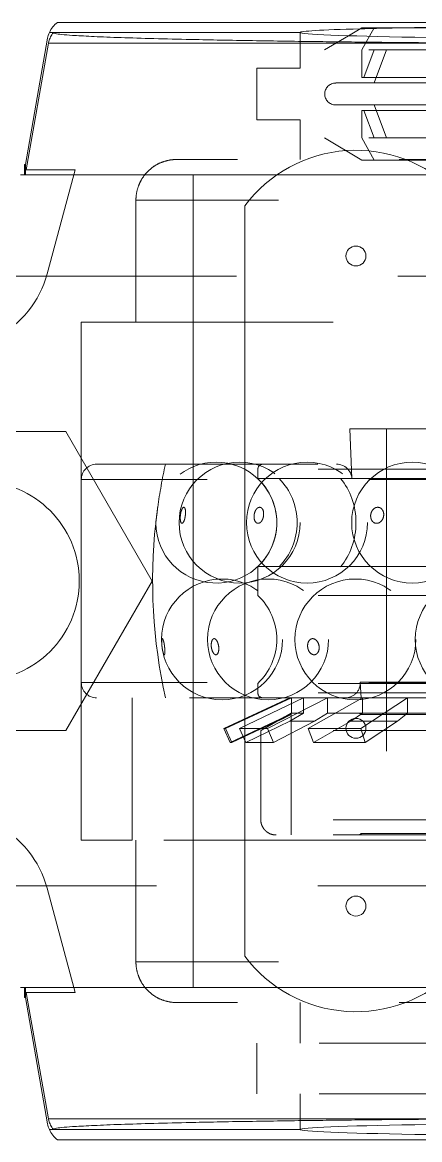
# Model space of a CAD drawing. Header units: millimetres. Extents: x -654804 to -654016, y 0 to 722.
# Drawn here: x -654540.8 to -654501.7, y 204.4 to 314.4 of the extents above; entities that cross this region are included whole.
import ezdxf

# ---------------------------------------------------------------- set-up
doc = ezdxf.new("R2010")
doc.units = ezdxf.units.MM
doc.linetypes.add('HIDDEN', pattern=[9.525, 6.35, -3.175])
for name, color, linetype, lineweight in [('Estreito visível (ISO)', 7, 'Continuous', 9), ('OCULTO', 3, 'HIDDEN', 5), ('Visível (ISO)', 7, 'Continuous', 9)]:
    doc.layers.add(name, color=color, linetype=linetype, lineweight=lineweight)

msp = doc.modelspace()

# ---------------------------------------------------------------- linework, layer by layer
at = {"layer": 'Estreito visível (ISO)'}
for p, q in [((-654491.15, 312.31), (-654538.19, 312.31)), ((-654491.15, 206.44), (-654538.19, 206.44))]:
    msp.add_line(p, q, dxfattribs=at)
at = {"layer": 'OCULTO', "ltscale": 5}
for p, q in [((-654506.19, 313.82), (-654507.4, 311.66)), ((-654513.47, 313.37), (-654513.47, 311.66)), ((-654513.47, 311.66), (-654513.47, 313.37)), ((-654508.7, 313.05), (-654511.05, 311.66)), ((-654513.47, 311.66), (-654513.47, 309.87)), ((-654513.47, 309.87), (-654513.47, 311.66)), ((-654474.97, 311.66), (-654513.47, 311.66)), ((-654513.47, 311.66), (-654513.47, 311.66)), ((-654507.4, 308.95), (-654507.4, 311.66)), ((-654506.19, 311.66), (-654507.2, 308.95)), ((-654504.97, 311.66), (-654506.19, 308.41)), ((-654517.72, 309.87), (-654517.72, 304.87)), ((-654517.72, 309.87), (-654513.47, 309.87)), ((-654517.72, 304.87), (-654517.72, 309.87)), ((-654439.99, 308.41), (-654509.96, 308.41)), ((-654442.55, 308.95), (-654507.4, 308.95)), ((-654439.99, 306.24), (-654509.96, 306.24)), ((-654504.97, 302.99), (-654506.19, 306.24)), ((-654517.72, 304.87), (-654517.72, 304.77)), ((-654517.72, 304.77), (-654517.72, 304.87)), ((-654513.47, 304.77), (-654517.72, 304.77)), ((-654513.47, 304.77), (-654513.47, 302.99)), ((-654513.47, 302.99), (-654513.47, 304.77)), ((-654442.55, 305.7), (-654507.4, 305.7)), ((-654507.4, 302.99), (-654507.4, 305.7)), ((-654506.19, 302.99), (-654507.2, 305.7)), ((-654474.97, 302.99), (-654513.47, 302.99)), ((-654513.47, 300.87), (-654513.47, 302.99)), ((-654513.47, 302.99), (-654513.47, 300.87)), ((-654513.47, 302.99), (-654513.47, 302.99)), ((-654507.4, 300.82), (-654511.05, 302.99)), ((-654506.19, 300.82), (-654507.4, 302.99)), ((-654540.47, 300.37), (-654540.47, 299.37)), ((-654424.35, 300.87), (-654525.6, 300.87)), ((-654442.55, 300.82), (-654507.4, 300.82)), ((-654540.47, 299.37), (-654540.57, 299.37)), ((-654540.47, 299.37), (-654535.72, 299.37)), ((-654515.7, 299.37), (-654500.43, 299.37)), ((-654529.6, 296.87), (-654529.6, 284.87)), ((-654420.35, 296.87), (-654529.6, 296.87)), ((-654551.47, 289.37), (-654479.97, 289.37)), ((-654534.97, 284.87), (-654534.97, 269.37)), ((-654414.97, 284.87), (-654534.97, 284.87)), ((-654508.58, 274.37), (-654475.56, 274.37)), ((-654508.37, 269.46), (-654508.58, 274.37)), ((-654504.97, 274.37), (-654504.97, 234.37)), ((-654416.47, 270.87), (-654533.47, 270.87)), ((-654432.32, 270.37), (-654517.62, 270.37)), ((-654517.62, 269.46), (-654517.62, 270.37)), ((-654474.97, 269.37), (-654534.97, 269.37)), ((-654534.97, 269.37), (-654534.97, 249.37)), ((-654534.97, 249.37), (-654534.97, 269.37)), ((-654534.97, 269.37), (-654534.97, 269.37)), ((-654515.54, 269.46), (-654517.62, 269.46)), ((-654509.48, 269.46), (-654515.54, 269.46)), ((-654500.04, 269.46), (-654509.48, 269.46)), ((-654475.56, 269.46), (-654508.37, 269.46)), ((-654515.54, 260.79), (-654517.62, 260.79)), ((-654517.62, 257.96), (-654517.62, 260.79)), ((-654509.48, 260.79), (-654515.54, 260.79)), ((-654500.04, 260.79), (-654509.48, 260.79)), ((-654432.32, 257.96), (-654517.62, 257.96)), ((-654534.97, 249.37), (-654534.97, 247.87)), ((-654474.97, 249.37), (-654534.97, 249.37)), ((-654534.97, 249.37), (-654534.97, 249.37)), ((-654432.32, 249.29), (-654517.62, 249.29)), ((-654517.62, 248.37), (-654517.62, 249.29)), ((-654507.54, 249.43), (-654479.48, 249.43)), ((-654507.47, 247.87), (-654507.54, 249.43)), ((-654534.97, 247.87), (-654534.97, 233.87)), ((-654444.97, 247.87), (-654534.97, 247.87)), ((-654534.97, 233.87), (-654534.97, 247.87)), ((-654534.97, 247.87), (-654534.97, 247.87)), ((-654529.97, 233.87), (-654529.97, 247.87)), ((-654514.47, 247.87), (-654520.97, 244.84)), ((-654520.8, 244.84), (-654514.32, 247.87)), ((-654513.13, 247.87), (-654519.41, 244.84)), ((-654432.32, 248.37), (-654517.62, 248.37)), ((-654516.66, 244.84), (-654510.77, 247.87)), ((-654514.32, 247.87), (-654514.32, 246.37)), ((-654513.13, 247.87), (-654513.13, 246.37)), ((-654507.33, 247.87), (-654512.66, 244.84)), ((-654510.77, 247.87), (-654510.77, 246.37)), ((-654507.5, 244.84), (-654502.91, 247.87)), ((-654507.33, 247.87), (-654507.33, 246.37)), ((-654502.91, 247.87), (-654502.91, 246.37)), ((-654514.33, 246.29), (-654520.34, 243.48)), ((-654515.72, 245.57), (-654520.17, 243.48)), ((-654518.79, 243.48), (-654514.48, 245.57)), ((-654512.04, 245.57), (-654516.09, 243.48)), ((-654514.98, 245.99), (-654515.72, 245.57)), ((-654515.72, 245.57), (-654515.72, 245.57)), ((-654514.33, 246.22), (-654514.98, 245.91)), ((-654514.98, 245.91), (-654514.98, 245.99)), ((-654514.48, 245.57), (-654513.13, 246.37)), ((-654514.48, 245.57), (-654512.04, 245.57)), ((-654514.32, 246.37), (-654514.33, 246.37)), ((-654514.33, 234.37), (-654514.33, 246.37)), ((-654513.13, 246.37), (-654514.32, 246.37)), ((-654512.14, 243.48), (-654508.47, 245.57)), ((-654510.77, 246.37), (-654512.04, 245.57)), ((-654507.33, 246.37), (-654510.77, 246.37)), ((-654508.47, 245.57), (-654507.33, 246.37)), ((-654508.47, 245.57), (-654503.89, 245.57)), ((-654507.47, 246.23), (-654507.62, 246.37)), ((-654507.47, 246.37), (-654507.47, 246.23)), ((-654479.5, 246.23), (-654507.47, 246.23)), ((-654502.91, 246.37), (-654507.33, 246.37)), ((-654503.89, 245.57), (-654507.05, 243.48)), ((-654502.91, 246.37), (-654503.89, 245.57)), ((-654497.63, 246.37), (-654502.91, 246.37)), ((-654520.8, 244.84), (-654520.97, 244.84)), ((-654520.34, 243.48), (-654520.97, 244.84)), ((-654520.17, 243.48), (-654520.8, 244.84)), ((-654519.41, 244.84), (-654518.79, 243.48)), ((-654516.66, 244.84), (-654519.41, 244.84)), ((-654517.33, 244.64), (-654517.33, 235.87)), ((-654478.47, 244.64), (-654517.33, 244.64)), ((-654516.09, 243.48), (-654516.66, 244.84)), ((-654512.66, 244.84), (-654512.14, 243.48)), ((-654507.5, 244.84), (-654512.66, 244.84)), ((-654507.05, 243.48), (-654507.5, 244.84)), ((-654520.17, 243.48), (-654520.34, 243.48)), ((-654516.09, 243.48), (-654518.79, 243.48)), ((-654507.05, 243.48), (-654512.14, 243.48)), ((-654478.47, 235.87), (-654517.33, 235.87)), ((-654478.47, 234.37), (-654515.82, 234.37)), ((-654507.47, 234.52), (-654507.62, 234.37)), ((-654507.47, 234.52), (-654479.5, 234.52)), ((-654507.47, 234.52), (-654507.47, 234.37)), ((-654529.97, 233.87), (-654534.97, 233.87)), ((-654447.47, 233.87), (-654529.97, 233.87)), ((-654529.6, 233.87), (-654529.6, 221.87)), ((-654479.97, 229.37), (-654551.47, 229.37)), ((-654420.35, 221.87), (-654529.6, 221.87)), ((-654540.57, 219.37), (-654540.47, 219.37)), ((-654535.72, 219.37), (-654540.47, 219.37)), ((-654540.47, 219.37), (-654540.47, 218.37)), ((-654500.43, 219.37), (-654515.7, 219.37)), ((-654424.35, 217.87), (-654525.6, 217.87)), ((-654513.47, 217.87), (-654513.47, 213.87)), ((-654513.47, 213.87), (-654513.47, 217.87)), ((-654517.72, 208.87), (-654517.72, 213.87)), ((-654517.72, 213.87), (-654517.72, 213.87)), ((-654517.72, 213.87), (-654517.72, 208.87)), ((-654432.22, 213.87), (-654517.72, 213.87)), ((-654517.72, 208.87), (-654517.72, 208.87)), ((-654432.22, 208.87), (-654517.72, 208.87)), ((-654513.47, 208.87), (-654513.47, 205.37)), ((-654513.47, 205.37), (-654513.47, 208.87))]:
    msp.add_line(p, q, dxfattribs=at)
for centre, radius in [((-654519.41, 265.12), 5.95), ((-654512.78, 265.12), 5.95), ((-654502.44, 265.12), 5.95), ((-654544.97, 259.37), 9.8), ((-654521.13, 253.62), 5.95), ((-654521.13, 253.62), 5.95), ((-654516.61, 253.62), 5.95), ((-654516.61, 253.62), 5.95), ((-654508.02, 253.62), 5.95), ((-654508.02, 253.62), 5.95), ((-654496.19, 253.62), 5.95), ((-654496.19, 253.62), 5.95)]:
    msp.add_circle(centre, radius, dxfattribs=at)
for centre, radius, start, end in [((-654509.96, 307.32), 1.08, 90, 270), ((-654533.47, 269.37), 1.5, 90, 180), ((-654521.7, 265.12), 5.95, 180.6661, 165.304), ((-654474.97, 259.37), 52.99, 167.4651, 172.1246), ((-654517.12, 270.37), 0.5, 90, 180), ((-654509.87, 269.37), 1.5, 3.2651, 90), ((-654521.7, 265.12), 5.95, 313.225, 46.775), ((-654474.97, 259.37), 52.99, 173.8454, 192.5349), ((-654521.7, 253.62), 5.95, 313.225, 46.775), ((-654533.47, 249.37), 1.5, 180, 270), ((-654509.04, 249.37), 1.5, 270, 2.1488), ((-654517.12, 248.37), 0.5, 180, 270)]:
    msp.add_arc(centre, radius, start, end, dxfattribs=at)
for centre, major_axis, ratio, start_param, end_param in [((-654474.97, 313.38), (-38.5, 0), 0.017455, 5.5513, 5.721349), ((-654519.41, 265.12), (0, 5.95), 0.951057, 3.896011, 5.528767), ((-654512.78, 265.12), (0, 5.95), 0.809017, 3.896011, 5.528767)]:
    msp.add_ellipse(centre, major_axis=major_axis, ratio=ratio, start_param=start_param, end_param=end_param, dxfattribs=at)
for points, knots in [([(-654525.6, 300.87), (-654525.85, 300.87), (-654526.12, 300.85), (-654526.64, 300.74), (-654526.9, 300.66), (-654527.36, 300.48), (-654527.6, 300.35), (-654528.05, 300.05), (-654528.25, 299.88), (-654528.6, 299.53), (-654528.78, 299.32), (-654529.07, 298.87), (-654529.2, 298.63), (-654529.39, 298.18), (-654529.47, 297.92), (-654529.58, 297.39), (-654529.6, 297.12), (-654529.6, 296.87)], [-5.923851, -5.923851, -5.923851, -5.923851, -5.183369, -5.183369, -4.442888, -4.442888, -3.702407, -3.702407, -2.961925, -2.961925, -2.221444, -2.221444, -1.480963, -1.480963, -0.740481, -0.740481, 0, 0, 0, 0]), ([(-654527.46, 266.63), (-654527.46, 266.63), (-654527.46, 266.62), (-654527.47, 266.56), (-654527.48, 266.5), (-654527.49, 266.35), (-654527.51, 266.26), (-654527.53, 266.05), (-654527.54, 265.94), (-654527.57, 265.75), (-654527.58, 265.64), (-654527.61, 265.43), (-654527.62, 265.33), (-654527.64, 265.19), (-654527.64, 265.13), (-654527.65, 265.06), (-654527.65, 265.06), (-654527.65, 265.06)], [0, 0, 0, 0, 0.0198918, 0.0198918, 0.0397835, 0.0397835, 0.0596753, 0.0596753, 0.0795671, 0.0795671, 0.0994588, 0.0994588, 0.1193506, 0.1193506, 0.1392423, 0.1392423, 0.1591341, 0.1591341, 0.1591341, 0.1591341]), ([(-654524.89, 266.63), (-654524.87, 266.63), (-654524.84, 266.62), (-654524.79, 266.56), (-654524.77, 266.5), (-654524.73, 266.35), (-654524.72, 266.26), (-654524.72, 266.05), (-654524.73, 265.94), (-654524.75, 265.75), (-654524.77, 265.64), (-654524.82, 265.43), (-654524.85, 265.33), (-654524.92, 265.19), (-654524.96, 265.13), (-654525.03, 265.06), (-654525.06, 265.06), (-654525.1, 265.06), (-654525.12, 265.06), (-654525.18, 265.13), (-654525.2, 265.19), (-654525.23, 265.33), (-654525.24, 265.43), (-654525.25, 265.64), (-654525.24, 265.75), (-654525.22, 265.94), (-654525.2, 266.05), (-654525.15, 266.26), (-654525.11, 266.35), (-654525.05, 266.5), (-654525.01, 266.56), (-654524.94, 266.62), (-654524.91, 266.63), (-654524.89, 266.63)], [0, 0, 0, 0, 0.0198918, 0.0198918, 0.0397835, 0.0397835, 0.0596753, 0.0596753, 0.0795671, 0.0795671, 0.0994588, 0.0994588, 0.1193506, 0.1193506, 0.1392423, 0.1392423, 0.1591341, 0.1591341, 0.1790259, 0.1790259, 0.1989176, 0.1989176, 0.2188094, 0.2188094, 0.2387012, 0.2387012, 0.2585929, 0.2585929, 0.2784847, 0.2784847, 0.2983765, 0.2983765, 0.3182682, 0.3182682, 0.3182682, 0.3182682]), ([(-654517.44, 266.63), (-654517.4, 266.63), (-654517.34, 266.62), (-654517.24, 266.56), (-654517.18, 266.5), (-654517.1, 266.35), (-654517.07, 266.26), (-654517.04, 266.05), (-654517.04, 265.94), (-654517.06, 265.75), (-654517.08, 265.64), (-654517.15, 265.43), (-654517.2, 265.33), (-654517.31, 265.19), (-654517.38, 265.13), (-654517.5, 265.06), (-654517.55, 265.06), (-654517.63, 265.06), (-654517.69, 265.06), (-654517.79, 265.13), (-654517.85, 265.19), (-654517.93, 265.33), (-654517.96, 265.43), (-654517.99, 265.64), (-654517.99, 265.75), (-654517.97, 265.94), (-654517.95, 266.05), (-654517.88, 266.26), (-654517.83, 266.35), (-654517.72, 266.5), (-654517.65, 266.56), (-654517.53, 266.62), (-654517.48, 266.63), (-654517.44, 266.63)], [0, 0, 0, 0, 0.0198918, 0.0198918, 0.0397835, 0.0397835, 0.0596753, 0.0596753, 0.0795671, 0.0795671, 0.0994588, 0.0994588, 0.1193506, 0.1193506, 0.1392423, 0.1392423, 0.1591341, 0.1591341, 0.1790259, 0.1790259, 0.1989176, 0.1989176, 0.2188094, 0.2188094, 0.2387012, 0.2387012, 0.2585929, 0.2585929, 0.2784847, 0.2784847, 0.2983765, 0.2983765, 0.3182682, 0.3182682, 0.3182682, 0.3182682]), ([(-654505.82, 266.63), (-654505.77, 266.63), (-654505.7, 266.62), (-654505.54, 266.56), (-654505.47, 266.5), (-654505.35, 266.35), (-654505.3, 266.26), (-654505.24, 266.05), (-654505.23, 265.94), (-654505.25, 265.75), (-654505.27, 265.64), (-654505.36, 265.43), (-654505.42, 265.33), (-654505.56, 265.19), (-654505.65, 265.13), (-654505.81, 265.06), (-654505.89, 265.06), (-654505.99, 265.06), (-654506.07, 265.06), (-654506.22, 265.13), (-654506.3, 265.19), (-654506.42, 265.33), (-654506.47, 265.43), (-654506.52, 265.64), (-654506.53, 265.75), (-654506.52, 265.94), (-654506.49, 266.05), (-654506.41, 266.26), (-654506.34, 266.35), (-654506.2, 266.5), (-654506.12, 266.56), (-654505.96, 266.62), (-654505.88, 266.63), (-654505.82, 266.63)], [0, 0, 0, 0, 0.0198918, 0.0198918, 0.0397835, 0.0397835, 0.0596753, 0.0596753, 0.0795671, 0.0795671, 0.0994588, 0.0994588, 0.1193506, 0.1193506, 0.1392423, 0.1392423, 0.1591341, 0.1591341, 0.1790259, 0.1790259, 0.1989176, 0.1989176, 0.2188094, 0.2188094, 0.2387012, 0.2387012, 0.2585929, 0.2585929, 0.2784847, 0.2784847, 0.2983765, 0.2983765, 0.3182682, 0.3182682, 0.3182682, 0.3182682]), ([(-654527.01, 253.7), (-654527, 253.7), (-654526.98, 253.69), (-654526.94, 253.62), (-654526.92, 253.56), (-654526.87, 253.42), (-654526.85, 253.32), (-654526.81, 253.11), (-654526.8, 253), (-654526.77, 252.8), (-654526.76, 252.69), (-654526.75, 252.49), (-654526.75, 252.39), (-654526.76, 252.24), (-654526.77, 252.19), (-654526.79, 252.12), (-654526.8, 252.11), (-654526.82, 252.11), (-654526.84, 252.12), (-654526.88, 252.19), (-654526.9, 252.24), (-654526.94, 252.39), (-654526.97, 252.49), (-654527.01, 252.69), (-654527.02, 252.8), (-654527.05, 253), (-654527.06, 253.11), (-654527.07, 253.32), (-654527.07, 253.42), (-654527.06, 253.56), (-654527.05, 253.62), (-654527.03, 253.69), (-654527.02, 253.7), (-654527.01, 253.7)], [0, 0, 0, 0, 0.0199596, 0.0199596, 0.0399192, 0.0399192, 0.0598788, 0.0598788, 0.0798384, 0.0798384, 0.099798, 0.099798, 0.1197576, 0.1197576, 0.1397172, 0.1397172, 0.1596768, 0.1596768, 0.1796364, 0.1796364, 0.199596, 0.199596, 0.2195556, 0.2195556, 0.2395152, 0.2395152, 0.2594748, 0.2594748, 0.2794344, 0.2794344, 0.299394, 0.299394, 0.3193536, 0.3193536, 0.3193536, 0.3193536]), ([(-654527.01, 253.7), (-654527.02, 253.7), (-654527.03, 253.69), (-654527.05, 253.62), (-654527.06, 253.56), (-654527.07, 253.42), (-654527.07, 253.32), (-654527.06, 253.11), (-654527.05, 253), (-654527.02, 252.8), (-654527.01, 252.69), (-654526.97, 252.49), (-654526.94, 252.39), (-654526.9, 252.24), (-654526.88, 252.19), (-654526.84, 252.12), (-654526.82, 252.11), (-654526.8, 252.11), (-654526.79, 252.12), (-654526.77, 252.19), (-654526.76, 252.24), (-654526.75, 252.39), (-654526.75, 252.49), (-654526.76, 252.69), (-654526.77, 252.8), (-654526.8, 253), (-654526.81, 253.11), (-654526.85, 253.32), (-654526.87, 253.42), (-654526.92, 253.56), (-654526.94, 253.62), (-654526.98, 253.69), (-654527, 253.7), (-654527.01, 253.7)], [0, 0, 0, 0, 0.0199596, 0.0199596, 0.0399192, 0.0399192, 0.0598788, 0.0598788, 0.0798384, 0.0798384, 0.099798, 0.099798, 0.1197576, 0.1197576, 0.1397172, 0.1397172, 0.1596768, 0.1596768, 0.1796364, 0.1796364, 0.199596, 0.199596, 0.2195556, 0.2195556, 0.2395152, 0.2395152, 0.2594748, 0.2594748, 0.2794344, 0.2794344, 0.299394, 0.299394, 0.3193536, 0.3193536, 0.3193536, 0.3193536]), ([(-654521.91, 253.7), (-654521.88, 253.7), (-654521.84, 253.69), (-654521.74, 253.62), (-654521.69, 253.56), (-654521.6, 253.42), (-654521.56, 253.32), (-654521.5, 253.11), (-654521.47, 253), (-654521.45, 252.8), (-654521.45, 252.69), (-654521.47, 252.49), (-654521.49, 252.39), (-654521.55, 252.24), (-654521.59, 252.19), (-654521.67, 252.12), (-654521.71, 252.11), (-654521.77, 252.11), (-654521.81, 252.12), (-654521.91, 252.19), (-654521.96, 252.24), (-654522.05, 252.39), (-654522.09, 252.49), (-654522.16, 252.69), (-654522.18, 252.8), (-654522.2, 253), (-654522.2, 253.11), (-654522.18, 253.32), (-654522.16, 253.42), (-654522.1, 253.56), (-654522.07, 253.62), (-654521.98, 253.69), (-654521.94, 253.7), (-654521.91, 253.7)], [0, 0, 0, 0, 0.0199596, 0.0199596, 0.0399192, 0.0399192, 0.0598788, 0.0598788, 0.0798384, 0.0798384, 0.099798, 0.099798, 0.1197576, 0.1197576, 0.1397172, 0.1397172, 0.1596768, 0.1596768, 0.1796364, 0.1796364, 0.199596, 0.199596, 0.2195556, 0.2195556, 0.2395152, 0.2395152, 0.2594748, 0.2594748, 0.2794344, 0.2794344, 0.299394, 0.299394, 0.3193536, 0.3193536, 0.3193536, 0.3193536]), ([(-654521.91, 253.7), (-654521.94, 253.7), (-654521.98, 253.69), (-654522.07, 253.62), (-654522.1, 253.56), (-654522.16, 253.42), (-654522.18, 253.32), (-654522.2, 253.11), (-654522.2, 253), (-654522.18, 252.8), (-654522.16, 252.69), (-654522.09, 252.49), (-654522.05, 252.39), (-654521.96, 252.24), (-654521.91, 252.19), (-654521.81, 252.12), (-654521.77, 252.11), (-654521.71, 252.11), (-654521.67, 252.12), (-654521.59, 252.19), (-654521.55, 252.24), (-654521.49, 252.39), (-654521.47, 252.49), (-654521.45, 252.69), (-654521.45, 252.8), (-654521.47, 253), (-654521.5, 253.11), (-654521.56, 253.32), (-654521.6, 253.42), (-654521.69, 253.56), (-654521.74, 253.62), (-654521.84, 253.69), (-654521.88, 253.7), (-654521.91, 253.7)], [0, 0, 0, 0, 0.0199596, 0.0199596, 0.0399192, 0.0399192, 0.0598788, 0.0598788, 0.0798384, 0.0798384, 0.099798, 0.099798, 0.1197576, 0.1197576, 0.1397172, 0.1397172, 0.1596768, 0.1596768, 0.1796364, 0.1796364, 0.199596, 0.199596, 0.2195556, 0.2195556, 0.2395152, 0.2395152, 0.2594748, 0.2594748, 0.2794344, 0.2794344, 0.299394, 0.299394, 0.3193536, 0.3193536, 0.3193536, 0.3193536]), ([(-654512.22, 253.7), (-654512.18, 253.7), (-654512.11, 253.69), (-654511.97, 253.62), (-654511.89, 253.56), (-654511.76, 253.42), (-654511.7, 253.32), (-654511.62, 253.11), (-654511.6, 253), (-654511.58, 252.8), (-654511.59, 252.69), (-654511.63, 252.49), (-654511.67, 252.39), (-654511.78, 252.24), (-654511.84, 252.19), (-654511.97, 252.12), (-654512.04, 252.11), (-654512.13, 252.11), (-654512.2, 252.12), (-654512.34, 252.19), (-654512.42, 252.24), (-654512.55, 252.39), (-654512.61, 252.49), (-654512.69, 252.69), (-654512.71, 252.8), (-654512.73, 253), (-654512.72, 253.11), (-654512.68, 253.32), (-654512.64, 253.42), (-654512.53, 253.56), (-654512.47, 253.62), (-654512.34, 253.69), (-654512.27, 253.7), (-654512.22, 253.7)], [0, 0, 0, 0, 0.0199596, 0.0199596, 0.0399192, 0.0399192, 0.0598788, 0.0598788, 0.0798384, 0.0798384, 0.099798, 0.099798, 0.1197576, 0.1197576, 0.1397172, 0.1397172, 0.1596768, 0.1596768, 0.1796364, 0.1796364, 0.199596, 0.199596, 0.2195556, 0.2195556, 0.2395152, 0.2395152, 0.2594748, 0.2594748, 0.2794344, 0.2794344, 0.299394, 0.299394, 0.3193536, 0.3193536, 0.3193536, 0.3193536]), ([(-654512.23, 253.7), (-654512.27, 253.7), (-654512.34, 253.69), (-654512.47, 253.62), (-654512.53, 253.56), (-654512.64, 253.42), (-654512.68, 253.32), (-654512.72, 253.11), (-654512.73, 253), (-654512.71, 252.8), (-654512.69, 252.69), (-654512.61, 252.49), (-654512.55, 252.39), (-654512.42, 252.24), (-654512.34, 252.19), (-654512.2, 252.12), (-654512.13, 252.11), (-654512.04, 252.11), (-654511.97, 252.12), (-654511.84, 252.19), (-654511.78, 252.24), (-654511.67, 252.39), (-654511.63, 252.49), (-654511.59, 252.69), (-654511.58, 252.8), (-654511.6, 253), (-654511.62, 253.11), (-654511.71, 253.32), (-654511.76, 253.42), (-654511.89, 253.56), (-654511.97, 253.62), (-654512.11, 253.69), (-654512.18, 253.7), (-654512.23, 253.7)], [0, 0, 0, 0, 0.0199596, 0.0199596, 0.0399192, 0.0399192, 0.0598788, 0.0598788, 0.0798384, 0.0798384, 0.099798, 0.099798, 0.1197576, 0.1197576, 0.1397172, 0.1397172, 0.1596768, 0.1596768, 0.1796364, 0.1796364, 0.199596, 0.199596, 0.2195556, 0.2195556, 0.2395152, 0.2395152, 0.2594748, 0.2594748, 0.2794344, 0.2794344, 0.299394, 0.299394, 0.3193536, 0.3193536, 0.3193536, 0.3193536]), ([(-654517.33, 235.87), (-654517.33, 235.78), (-654517.32, 235.68), (-654517.28, 235.48), (-654517.25, 235.39), (-654517.18, 235.22), (-654517.13, 235.13), (-654517.02, 234.96), (-654516.96, 234.88), (-654516.82, 234.75), (-654516.75, 234.68), (-654516.58, 234.57), (-654516.49, 234.52), (-654516.32, 234.45), (-654516.22, 234.42), (-654516.02, 234.38), (-654515.92, 234.37), (-654515.82, 234.37)], [0, 0, 0, 0, 0.277372, 0.277372, 0.554744, 0.554744, 0.832599, 0.832599, 1.110454, 1.110454, 1.388917, 1.388917, 1.66738, 1.66738, 1.946386, 1.946386, 2.225392, 2.225392, 2.225392, 2.225392]), ([(-654529.6, 221.87), (-654529.6, 221.63), (-654529.58, 221.36), (-654529.47, 220.83), (-654529.39, 220.57), (-654529.2, 220.12), (-654529.07, 219.88), (-654528.78, 219.43), (-654528.6, 219.22), (-654528.25, 218.87), (-654528.05, 218.7), (-654527.6, 218.4), (-654527.36, 218.27), (-654526.9, 218.08), (-654526.64, 218), (-654526.12, 217.9), (-654525.85, 217.87), (-654525.6, 217.87)], [0, 0, 0, 0, 0.740481, 0.740481, 1.480963, 1.480963, 2.221444, 2.221444, 2.961925, 2.961925, 3.702407, 3.702407, 4.442888, 4.442888, 5.183369, 5.183369, 5.923851, 5.923851, 5.923851, 5.923851])]:
    msp.add_open_spline(points, degree=3, knots=knots, dxfattribs=at)
for points, weights in [([(-654515.72, 245.57), (-654516.51, 245.11), (-654517.33, 244.64)], [1.00033655733, 1.00035451558, 1]), ([(-654515.72, 245.57), (-654515.35, 245.74), (-654514.98, 245.91)], [1.00111944366, 1.00097974335, 1.00075636282]), ([(-654514.33, 246.37), (-654514.65, 246.18), (-654514.98, 245.99)], [1.00000509728, 1.00015372377, 1.00023587986]), ([(-654514.33, 246.37), (-654514.33, 246.37), (-654514.33, 246.37)], [1.00013535102, 1.00019062915, 1.00024539297])]:
    msp.add_rational_spline(points, weights, degree=2, dxfattribs=at)
at = {"layer": 'Visível (ISO)'}
for p, q in [((-654537.32, 314.37), (-654412.63, 314.37)), ((-654507.4, 313.82), (-654508.7, 313.05)), ((-654442.55, 313.82), (-654507.4, 313.82)), ((-654538.28, 312.81), (-654540.47, 300.37)), ((-654513.47, 313.38), (-654538.11, 313.38)), ((-654537.73, 313.37), (-654513.47, 313.37)), ((-654513.47, 313.38), (-654513.47, 313.37)), ((-654540.39, 299.87), (-654538.19, 312.31)), ((-654540.47, 300.37), (-654540.57, 300.37)), ((-654540.57, 299.87), (-654540.57, 300.37)), ((-654540.95, 299.37), (-654540.57, 299.37)), ((-654540.39, 299.87), (-654540.57, 299.87)), ((-654540.57, 299.77), (-654540.47, 299.87)), ((-654540.57, 299.77), (-654540.57, 299.87)), ((-654540.57, 299.37), (-654540.57, 299.77)), ((-654540.39, 299.87), (-654535.59, 299.87)), ((-654535.72, 299.37), (-654538.34, 289.61)), ((-654535.59, 299.87), (-654535.72, 299.37)), ((-654523.96, 299.37), (-654535.72, 299.37)), ((-654523.96, 299.37), (-654515.7, 299.37)), ((-654523.96, 219.37), (-654523.96, 299.37)), ((-654518.89, 296.32), (-654518.89, 222.43)), ((-654536.48, 274.08), (-654553.46, 274.08)), ((-654527.99, 259.37), (-654536.48, 274.08)), ((-654536.48, 244.67), (-654527.99, 259.37)), ((-654553.46, 244.67), (-654536.48, 244.67)), ((-654538.34, 229.14), (-654535.72, 219.37)), ((-654540.57, 219.37), (-654540.95, 219.37)), ((-654540.57, 218.98), (-654540.57, 219.37)), ((-654540.57, 218.87), (-654540.57, 218.98)), ((-654540.47, 218.87), (-654540.57, 218.98)), ((-654535.72, 219.37), (-654535.59, 218.87)), ((-654523.96, 219.37), (-654535.72, 219.37)), ((-654523.96, 219.37), (-654515.7, 219.37)), ((-654540.57, 218.87), (-654540.39, 218.87)), ((-654540.57, 218.37), (-654540.57, 218.87)), ((-654540.57, 218.37), (-654540.47, 218.37)), ((-654540.47, 218.37), (-654538.28, 205.94)), ((-654535.59, 218.87), (-654540.39, 218.87)), ((-654538.19, 206.44), (-654540.39, 218.87)), ((-654538.11, 205.37), (-654513.47, 205.37)), ((-654513.47, 205.37), (-654537.73, 205.37)), ((-654513.47, 205.37), (-654513.47, 205.37)), ((-654412.63, 204.37), (-654537.32, 204.37))]:
    msp.add_line(p, q, dxfattribs=at)
for centre in [(-654507.97, 291.37), (-654507.97, 244.87), (-654507.97, 227.37)]:
    msp.add_circle(centre, 0.983, dxfattribs=at)
for centre, radius, start, end in [((-654535.82, 312.37), 2.5, 126.8699, 156.3991), ((-654535.82, 312.37), 2.5, 156.3991, 170), ((-654507.97, 288.13), 13.65, 44.8387, 143.1301), ((-654548, 292.19), 10, 297.6811, 345), ((-654548, 226.55), 10, 15, 62.3189), ((-654507.97, 230.62), 13.65, 216.8699, 315.1613), ((-654535.82, 206.37), 2.5, 190, 203.6009), ((-654535.82, 206.37), 2.5, 203.6009, 233.1301)]:
    msp.add_arc(centre, radius, start, end, dxfattribs=at)
for centre, major_axis, start_param, end_param in [((-654474.97, 313.38), (-38.5, 0), 5.721349, 6.283185), ((-654474.97, 313.38), (-38.5, 0), 3.873478, 5.5513), ((-654474.97, 313.38), (-38.5, 0), 0.000779, 3.140813), ((-654474.97, 205.37), (38.5, 0), 0.000779, 3.140813), ((-654474.97, 205.37), (38.5, 0), 3.141593, 6.283185)]:
    msp.add_ellipse(centre, major_axis=major_axis, ratio=0.017455, start_param=start_param, end_param=end_param, dxfattribs=at)
for points, knots in [([(-654538.19, 312.31), (-654538.19, 312.33), (-654538.19, 312.34), (-654538.15, 312.53), (-654538.1, 312.69), (-654537.98, 312.97), (-654537.9, 313.12), (-654537.79, 313.3), (-654537.76, 313.34), (-654537.73, 313.37)], [0.412766, 0.412766, 0.412766, 0.412766, 0.462801, 0.462801, 0.925602, 0.925602, 1.388402, 1.388402, 1.513929, 1.513929, 1.513929, 1.513929]), ([(-654491.15, 312.31), (-654492.74, 312.32), (-654494.3, 312.32), (-654498.06, 312.35), (-654500.19, 312.36), (-654503.03, 312.39), (-654503.9, 312.39), (-654505.66, 312.41), (-654506.55, 312.42), (-654508.3, 312.44), (-654509.16, 312.45), (-654510.82, 312.47), (-654511.62, 312.48), (-654513.46, 312.5), (-654514.57, 312.52), (-654516.78, 312.55), (-654517.88, 312.57), (-654519.99, 312.6), (-654521.02, 312.62), (-654522.94, 312.66), (-654523.84, 312.68), (-654525.9, 312.72), (-654527.12, 312.75), (-654529.39, 312.82), (-654530.46, 312.85), (-654532.38, 312.92), (-654533.24, 312.95), (-654534.71, 313.03), (-654535.33, 313.06), (-654536.23, 313.12), (-654536.58, 313.15), (-654537.17, 313.21), (-654537.39, 313.24), (-654537.68, 313.3), (-654537.74, 313.34), (-654537.74, 313.37), (-654537.73, 313.37), (-654537.73, 313.37)], [15.388751, 15.388751, 15.388751, 15.388751, 19.933754, 19.933754, 26.578339, 26.578339, 29.369927, 29.369927, 32.161515, 32.161515, 34.953104, 34.953104, 37.744692, 37.744692, 41.799261, 41.799261, 45.85383, 45.85383, 49.908399, 49.908399, 53.962968, 53.962968, 59.996211, 59.996211, 66.029454, 66.029454, 72.062697, 72.062697, 78.095939, 78.095939, 82.999605, 82.999605, 87.903272, 87.903272, 92.806938, 92.806938, 93.255523, 93.255523, 93.255523, 93.255523]), ([(-654537.73, 205.37), (-654537.76, 205.41), (-654537.79, 205.45), (-654537.9, 205.63), (-654537.98, 205.78), (-654538.1, 206.06), (-654538.15, 206.22), (-654538.19, 206.4), (-654538.19, 206.42), (-654538.19, 206.44)], [13.295697, 13.295697, 13.295697, 13.295697, 13.421224, 13.421224, 13.884025, 13.884025, 14.346826, 14.346826, 14.396861, 14.396861, 14.396861, 14.396861]), ([(-654537.73, 205.37), (-654537.73, 205.38), (-654537.74, 205.38), (-654537.74, 205.41), (-654537.68, 205.44), (-654537.39, 205.51), (-654537.17, 205.54), (-654536.58, 205.6), (-654536.23, 205.63), (-654535.33, 205.69), (-654534.71, 205.72), (-654533.24, 205.79), (-654532.38, 205.83), (-654530.46, 205.9), (-654529.39, 205.93), (-654527.12, 205.99), (-654525.9, 206.02), (-654523.84, 206.07), (-654522.94, 206.09), (-654521.02, 206.13), (-654519.99, 206.15), (-654517.88, 206.18), (-654516.78, 206.2), (-654514.57, 206.23), (-654513.46, 206.25), (-654511.62, 206.27), (-654510.82, 206.28), (-654509.16, 206.3), (-654508.3, 206.31), (-654506.55, 206.33), (-654505.66, 206.34), (-654503.9, 206.35), (-654503.03, 206.36), (-654500.19, 206.39), (-654498.06, 206.4), (-654494.3, 206.42), (-654492.74, 206.43), (-654491.15, 206.44)], [227.61574, 227.61574, 227.61574, 227.61574, 228.064325, 228.064325, 232.967991, 232.967991, 237.871657, 237.871657, 242.775323, 242.775323, 248.808566, 248.808566, 254.841809, 254.841809, 260.875052, 260.875052, 266.908295, 266.908295, 270.962864, 270.962864, 275.017433, 275.017433, 279.072002, 279.072002, 283.126571, 283.126571, 285.918159, 285.918159, 288.709747, 288.709747, 291.501336, 291.501336, 294.292924, 294.292924, 300.937509, 300.937509, 305.482511, 305.482511, 305.482511, 305.482511])]:
    msp.add_open_spline(points, degree=3, knots=knots, dxfattribs=at)

doc.saveas('drawing.dxf')
